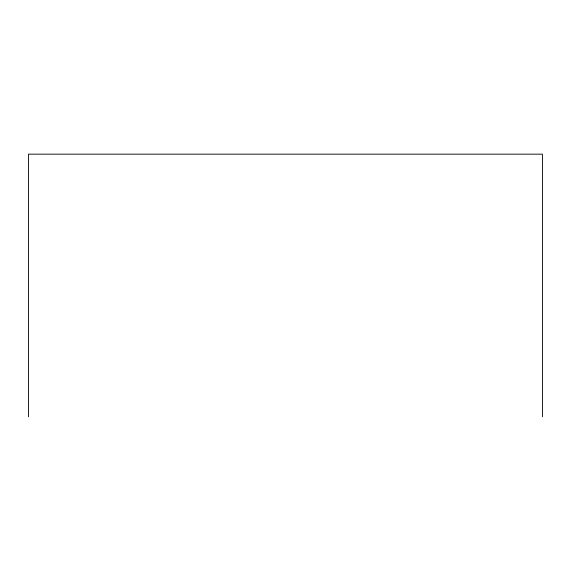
<?xml version="1.0" encoding="UTF-8"?>
<svg xmlns="http://www.w3.org/2000/svg" width="571" height="571" viewBox="0 0 571 571"><rect width="100%" height="100%" fill="white"/><g stroke="black" fill="none" stroke-linecap="round" stroke-linejoin="round"><path stroke-width="0.86" d="M542.45 416.837L542.45 154.163L28.55 154.163L28.55 416.837"/></g></svg>
